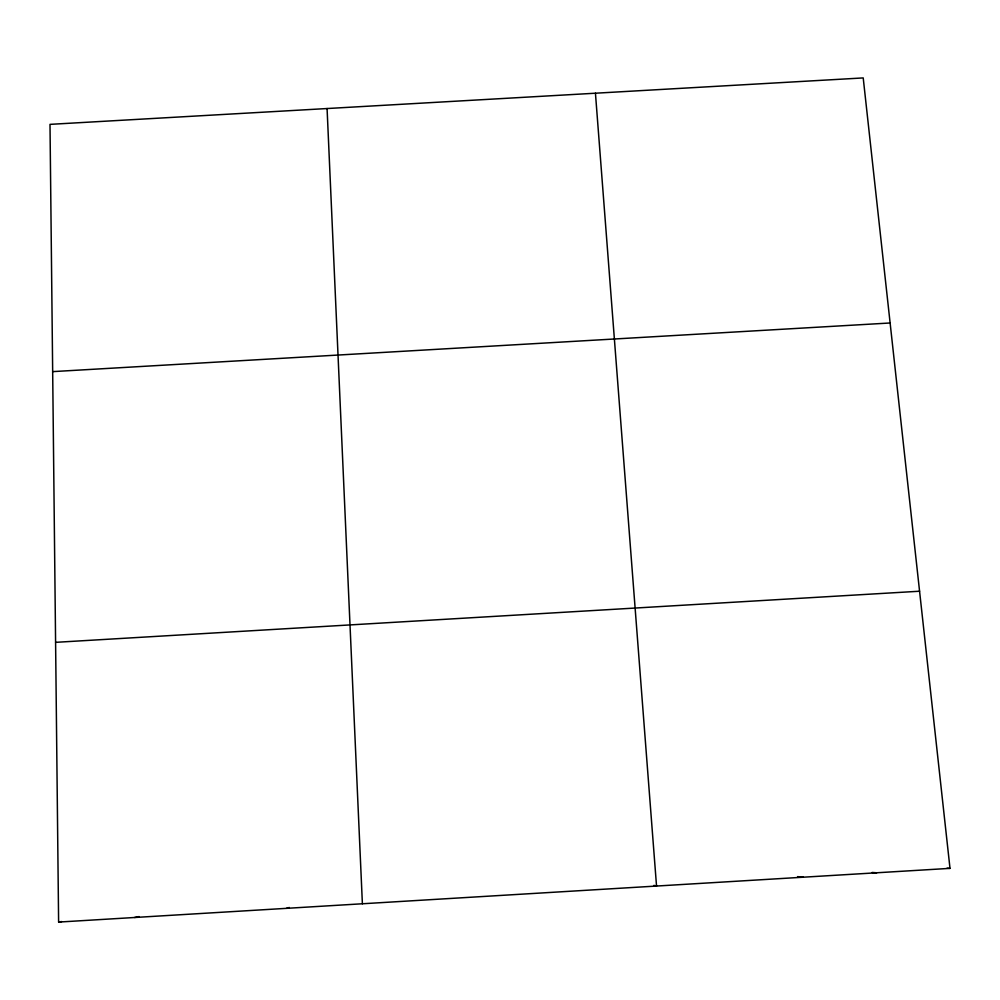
<?xml version="1.0" encoding="UTF-8"?>
<svg xmlns="http://www.w3.org/2000/svg" width="1000" height="1000" viewBox="0 0 1000 1000"><rect width="100%" height="100%" fill="white"/><g stroke="black" fill="none" stroke-linecap="round" stroke-linejoin="round"><path stroke-width="1.5" d="M286.512 908.337L289.325 907.475M134.625 917.487L139.162 916.575M58.612 922.075L950 868.363L863.213 77.925L50 124.362L58.612 922.075L61.6 921.55M52.675 371.625L890.125 322.987M55.6 642.337L919.575 591.225M947 868.213L950 868.363M872.113 872.463L876.7 872.775M797.562 876.625L803.35 877.2M653.888 885.413L656.538 886.05L595.438 93.225M327.075 108.537L362.388 903.763"/></g></svg>
